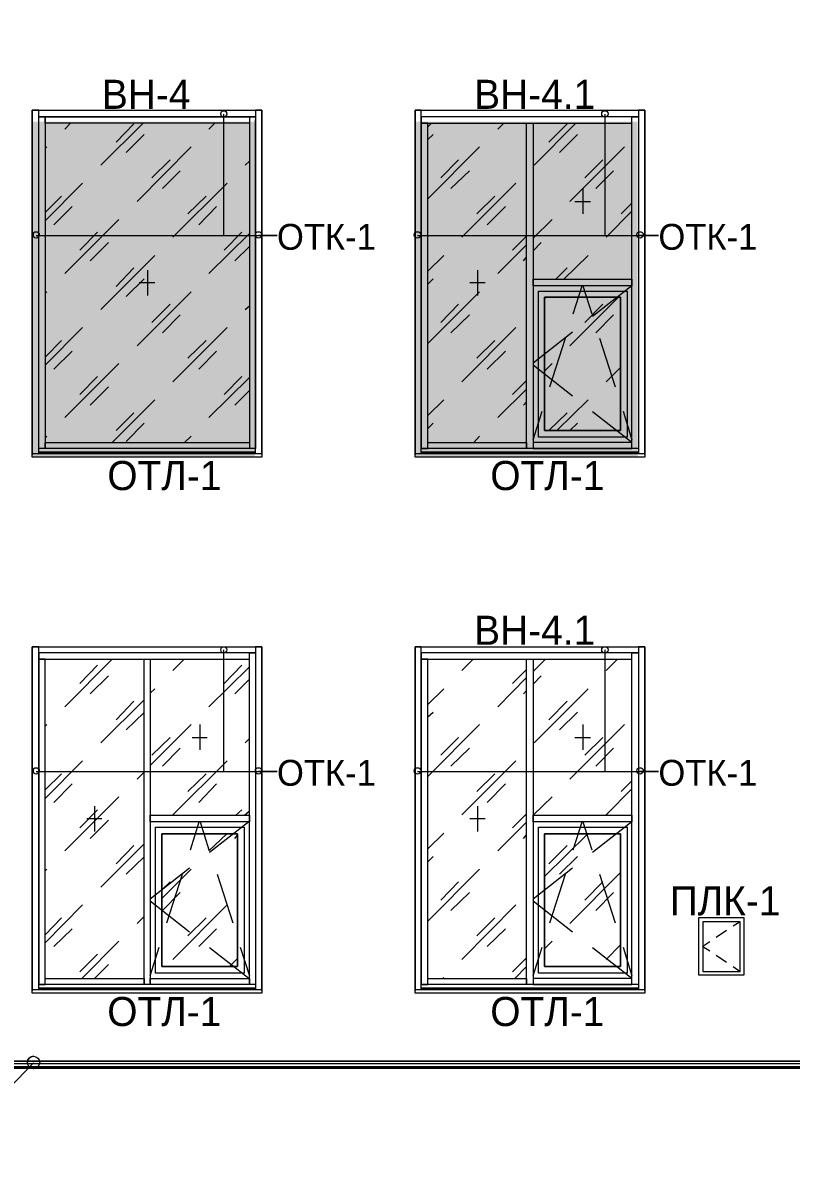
# Model space of a CAD drawing. Header units: millimetres. Extents: x 2294 to 908349, y -83289 to 219220.
# Drawn here: x 327714 to 333934, y 66344 to 75524 of the extents above; entities that cross this region are included whole.
import ezdxf

# ---------------------------------------------------------------- set-up
doc = ezdxf.new("R2010")
doc.units = ezdxf.units.MM
doc.layers.add('PDF _Геометрия', color=7, linetype='Continuous')
doc.layers.add('PDF _Текст', color=7, linetype='Continuous')

msp = doc.modelspace()

# ---------------------------------------------------------------- hatches: boundary and pattern name
at = {"transparency": 33554551}
h = msp.add_hatch(color=3, dxfattribs=at)
h.dxf.hatch_style = 1
h.paths.add_polyline_path([(327791.9669861721, 74723.02223975235), (329591.0173644128, 74723.02223975235), (329591.0173644128, 72009.63096339558), (327791.9669861721, 72009.63096339558)])
h = msp.add_hatch(color=3, dxfattribs=at)
h.dxf.hatch_style = 1
h.paths.add_polyline_path([(330891.413039949, 74723.02223975235), (332690.4634181897, 74723.02223975235), (332690.4634181897, 72009.63096339558), (330891.413039949, 72009.63096339558)])

# ---------------------------------------------------------------- linework, layer by layer
at = {"layer": 'PDF _Геометрия', "lineweight": 9}
for points in [[(317361.3911265696, 81321.08384725288), (317361.3911265696, 67122.21109292214), (337085.9335735759, 67122.21109292214), (337085.9335735759, 70475.20844590501), (345138.3731097674, 70475.20844590501), (345138.3731097674, 67122.21109292214), (346379.9001608847, 67122.21109292214), (346379.9001608847, 70475.20844590501), (354432.3396970744, 70475.20844590501), (354432.3396970744, 67122.21109292214), (355673.8667481935, 67122.21109292214), (355673.8667481935, 70475.20844590501), (366825.7523382551, 70475.20844590501), (366825.7523382551, 67122.21109292214), (367923.0174433368, 67122.21109292214), (367923.0174433368, 81321.08384725288), (367923.0174433368, 67069.75220341631)], [(327844.4258755373, 72035.86040812475), (327844.4258755373, 72105.80559413251), (327844.4258755373, 74737.49321670574), (327844.4258755373, 74816.18155094073), (327791.966986079, 74816.18155094073), (327791.966986079, 74737.49321670574), (327791.966986079, 72105.80559413251), (327791.966986079, 72027.11725989752), (327791.966986079, 74816.18155094073), (329649.8859888299, 74816.18155094073), (329649.8859888299, 72027.11725989752), (329649.8859888299, 72105.80559413251), (329649.8859888299, 74737.49321670574), (329649.8859888299, 74816.18155094073), (329597.4270993716, 74816.18155094073), (329597.4270993716, 74737.49321670574)], [(329597.4270993716, 72079.57614940335), (327844.4258755373, 72079.57614940335), (327844.4258755373, 74737.49321670574), (327844.4258755373, 74763.7226614349), (327896.8847650907, 74763.7226614349), (327896.8847650907, 74737.49321670574), (327896.8847650907, 72079.57614940335), (327844.4258755373, 72079.57614940335)], [(329339.5042259099, 74785.58053205092), (329339.5042259099, 73801.97635415872), (329772.2900642029, 73801.97635415872), (329623.6565440542, 73801.97635415872)], [(329549.3397838383, 74763.7226614349), (329597.4270993716, 74763.7226614349)], [(329549.3397838383, 74763.7226614349), (329549.3397838383, 74737.49321670574)], [(329549.3397838383, 74737.49321670574), (329549.3397838383, 72079.57614940335)], [(329597.4270993716, 72035.86040812475), (329597.4270993716, 72105.80559413251), (329597.4270993716, 74737.49321670574), (329597.4270993716, 72079.57614940335)], [(330939.5003552942, 72035.86040812475), (330939.5003552942, 72105.80559413251), (330939.5003552942, 73421.64940541913), (330939.5003552942, 72079.57614940335), (330991.9592447525, 72079.57614940335), (330991.9592447525, 73421.64940541913), (330991.9592447525, 74711.26377197658), (330939.5003552942, 74711.26377197658), (330939.5003552942, 73421.64940541913), (330939.5003552942, 74737.49321670574), (330939.5003552942, 74816.18155094073), (330891.413039949, 74816.18155094073), (330891.413039949, 74737.49321670574), (330891.413039949, 73421.64940541913), (330891.413039949, 72105.80559413251), (330891.413039949, 72027.11725989752), (330891.413039949, 74816.18155094073), (332749.3320426068, 74816.18155094073), (332749.3320426068, 72027.11725989752), (332749.3320426068, 72105.80559413251), (332749.3320426068, 73421.64940541913), (332749.3320426068, 74737.49321670574), (332749.3320426068, 74816.18155094073), (332696.8731530535, 74816.18155094073), (332696.8731530535, 74737.49321670574), (332696.8731530535, 73421.64940541913), (332696.8731530535, 72105.80559413251), (332696.8731530535, 72035.86040812475)], [(332644.4142635951, 72127.6634647476), (331844.4161989021, 72127.6634647476), (331844.4161989021, 72079.57614940335), (332644.4142635951, 72079.57614940335), (332644.4142635951, 73421.64940541913), (332644.4142635951, 74737.49321670574), (332644.4142635951, 74763.7226614349), (332696.8731530535, 74763.7226614349), (332696.8731530535, 74737.49321670574), (332696.8731530535, 73421.64940541913), (332696.8731530535, 72079.57614940335), (332644.4142635951, 72079.57614940335), (332644.4142635951, 72127.6634647476), (332325.2893526352, 72376.84318979387)], [(332425.8355574387, 74785.58053205092), (332425.8355574387, 73801.97635415872), (332858.6213957316, 73801.97635415872), (332705.6163014697, 73801.97635415872)], [(328054.2614334656, 74663.1764566314), (328102.3487489989, 74711.26377197658)], [(328347.156899838, 74370.28099030652), (328688.1396815556, 74711.26377197658)], [(328469.5609753991, 74558.25867761974), (328613.8229214328, 74706.89219781593)], [(329221.471724557, 74663.1764566314), (329269.5590400903, 74711.26377197658)], [(330991.9592447525, 74680.66275308677), (331022.5602636414, 74711.26377197658)], [(331560.2638809478, 74663.1764566314), (331608.351196198, 74711.26377197658)], [(331853.1593472252, 74370.28099030652), (332189.7705547328, 74711.26377197658)], [(331971.1918485782, 74558.25867761974), (332119.825368725, 74706.89219781593)], [(328552.6208836532, 74475.1987692716), (328696.8828296869, 74619.46071535279)], [(330991.9592447525, 74580.11654823576), (331035.6749860777, 74619.46071535279)], [(332058.6233310404, 74475.1987692716), (332202.8852771691, 74619.46071535279)], [(327896.8847650907, 74505.79978816141), (327909.9994874301, 74518.91451050271)], [(328640.0523662104, 74077.38552398165), (329077.2097785214, 74518.91451050271)], [(330991.9592447525, 74099.24339464516), (331411.6303606092, 74518.91451050271)], [(332141.6832394826, 74077.38552398165), (332583.2122259086, 74518.91451050271)], [(328758.0848675633, 74269.73478545644), (328906.7183877102, 74413.99673153763)], [(329514.3671909294, 74370.28099030652), (329549.3397838383, 74405.25358326384)], [(331096.8770237642, 74269.73478545644), (331241.1389697979, 74413.99673153763)], [(332264.0873148555, 74269.73478545644), (332408.3492608892, 74413.99673153763)], [(328845.5163500255, 74182.30330294673), (328989.7782960592, 74326.56524902792)], [(331179.9369321133, 74182.30330294673), (331328.5704523551, 74326.56524902792)], [(332351.5187974127, 74182.30330294673), (332495.7807434464, 74326.56524902792)], [(327896.8847650907, 73920.00885551167), (328198.5233795943, 74226.01904422534)], [(328928.5762583746, 73788.86163181835), (329370.1052448938, 74226.01904422534)], [(331267.3684145755, 73788.86163181835), (331704.5258269815, 74226.01904422534)], [(332246.6010184011, 74182.30330294673), (332246.6010184011, 73976.83931913157)], [(327896.8847650907, 73989.95404151944), (328028.031988783, 74121.10126526025)], [(329050.9803337457, 73976.83931913157), (329199.6138539875, 74121.10126526025)], [(331389.7724900416, 73976.83931913157), (331534.0344361702, 74121.10126526025)], [(327966.8299510984, 73889.40783666843), (328115.4634713402, 74038.04135686462)], [(329138.4118163029, 73889.40783666843), (329282.6737624316, 74038.04135686462)], [(331472.8323984856, 73889.40783666843), (331621.4659186325, 74038.04135686462)], [(332181.0274066015, 74077.38552398165), (332307.8030560857, 74077.38552398165)], [(332434.5787056668, 73788.86163181835), (332644.4142635951, 73998.69718974666)], [(332556.9827811329, 73976.83931913157), (332644.4142635951, 74064.27080159378)], [(328054.2614334656, 73495.96616554097), (328491.4188459667, 73933.12357790046)], [(331844.4161989021, 73780.11848359113), (331997.4212933539, 73933.12357790046)], [(328176.6655090267, 73683.9438528542), (328320.9274551554, 73828.20579893538)], [(329221.471724557, 73495.96616554097), (329549.3397838383, 73819.46265070816)], [(329343.8758001181, 73683.9438528542), (329488.1377461518, 73828.20579893538)], [(332640.0426895751, 73889.40783666843), (332644.4142635951, 73893.7794107825)], [(327822.5680049679, 73801.97635415872), (329772.2900642029, 73801.97635415872)], [(328259.7254174689, 73596.51237039105), (328408.3589375226, 73745.14589058724)], [(330908.8993364985, 73801.97635415872), (332858.6213957316, 73801.97635415872)], [(331560.2638809478, 73495.96616554097), (331791.9573094437, 73727.6595940853)], [(331678.2963822989, 73683.9438528542), (331791.9573094437, 73797.60478009307)], [(331844.4161989021, 73679.57227874012), (331909.9898107967, 73745.14589058724)], [(328347.156899838, 73203.0706992161), (328784.3143123391, 73640.22811162216)], [(329431.3072825803, 73596.51237039105), (329549.3397838383, 73714.5448716965)], [(330991.9592447525, 73513.45246199542), (331123.1064684449, 73640.22811162216)], [(331765.727864668, 73596.51237039105), (331791.9573094437, 73627.11338923429)], [(332093.5959239493, 73447.87885014829), (332290.3167595363, 73640.22811162216)], [(328469.5609753991, 73391.04838657589), (328613.8229214328, 73539.68190677208)], [(332028.0223121496, 73447.87885014829), (332119.825368725, 73539.68190677208)], [(328552.6208836532, 73307.98847818025), (328696.8828296869, 73452.25042426237)], [(328723.1122744645, 73522.19561027014), (328723.1122744645, 73316.73162640748)], [(330991.9592447525, 73408.53468303126), (331035.6749860777, 73452.25042426237)], [(331394.1440642497, 73522.19561027014), (331394.1440642497, 73316.73162640748)], [(332198.5137029609, 73447.87885014829), (332202.8852771691, 73452.25042426237)], [(328657.5386625698, 73421.64940541913), (328784.3143123391, 73421.64940541913)], [(331332.9420264682, 73421.64940541913), (331455.3461019362, 73421.64940541913)], [(332167.9126841652, 73168.09810625878), (332242.2294442861, 73395.41996064247)], [(332246.6010184011, 73395.41996064247), (332320.917778427, 73168.09810625878)], [(332644.4142635951, 73395.41996064247), (332325.2893526352, 73146.2402355962)], [(327896.8847650907, 73334.21792295692), (327909.9994874301, 73347.33264529728)], [(328640.0523662104, 72910.17523289123), (329077.2097785214, 73347.33264529728)], [(330991.9592447525, 72927.66152943973), (331411.6303606092, 73347.33264529728)], [(331936.2192554793, 73290.50218167831), (331949.3339779137, 73303.61690406618)], [(332141.6832394826, 72910.17523289123), (332535.1249105635, 73303.61690406618)], [(328758.0848675633, 73098.15292025101), (328906.7183877102, 73246.7864404947)], [(329514.3671909294, 73203.0706992161), (329549.3397838383, 73233.6717181059)], [(331096.8770237642, 73098.15292025101), (331241.1389697979, 73246.7864404947)], [(332264.0873148555, 73098.15292025101), (332408.3492608892, 73246.7864404947)], [(328845.5163500255, 73015.09301190288), (328989.7782960592, 73159.35495798406)], [(331179.9369321133, 73015.09301190288), (331328.5704523551, 73159.35495798406)], [(332351.5187974127, 73015.09301190288), (332495.7807434464, 73159.35495798406)], [(327896.8847650907, 72752.79856446781), (328198.5233795943, 73058.80875313398)], [(328928.5762583746, 72617.27976661292), (329370.1052448938, 73058.80875313398)], [(331267.3684145755, 72617.27976661292), (331704.5258269815, 73058.80875313398)], [(332163.541110052, 73019.46458601602), (331844.4161989021, 72770.28486096975)], [(327896.8847650907, 72818.37217631494), (328028.031988783, 72953.89097416983)], [(329050.9803337457, 72809.62902808771), (329199.6138539875, 72953.89097416983)], [(331389.7724900416, 72809.62902808771), (331534.0344361702, 72953.89097416983)], [(331979.9349968045, 72577.93559954339), (332106.7106463856, 72971.37727067177)], [(332382.1198161135, 72971.37727067177), (332508.8954658827, 72577.93559954339)], [(327966.8299510984, 72722.19754562457), (328115.4634713402, 72866.45949170669)], [(329138.4118163029, 72722.19754562457), (329282.6737624316, 72866.45949170669)], [(331472.8323984856, 72722.19754562457), (331621.4659186325, 72866.45949170669)], [(328054.2614334656, 72328.75587444962), (328491.4188459667, 72765.91328680911)], [(332163.541110052, 72503.61883937404), (331844.4161989021, 72752.79856446781)], [(331936.2192554793, 72704.71124912263), (331997.4212933539, 72765.91328680911)], [(332434.5787056668, 72617.27976661292), (332552.6112070179, 72735.31226796587)], [(328176.6655090267, 72516.73356176284), (328320.9274551554, 72660.99550784496)], [(329221.471724557, 72328.75587444962), (329549.3397838383, 72652.2523596168)], [(329343.8758001181, 72516.73356176284), (329488.1377461518, 72660.99550784496)], [(331678.2963822989, 72516.73356176284), (331791.9573094437, 72630.39448900172)], [(328259.7254174689, 72429.30207930063), (328408.3589375226, 72577.93559954339)], [(329431.3072825803, 72429.30207930063), (329549.3397838383, 72547.33458065265)], [(331560.2638809478, 72328.75587444962), (331791.9573094437, 72560.44930299395)], [(328438.9599565084, 72127.6634647476), (328784.3143123391, 72473.01782053174)], [(330991.9592447525, 72346.24217095156), (331123.1064684449, 72473.01782053174)], [(331765.727864668, 72429.30207930063), (331791.9573094437, 72455.5315240298)], [(332036.7654604709, 72223.83809548547), (332290.3167595363, 72473.01782053174)], [(328469.5609753991, 72223.83809548547), (328613.8229214328, 72368.10004156665)], [(331844.4161989021, 72149.52133536362), (331918.732959118, 72381.21476395545)], [(331971.1918485782, 72223.83809548547), (332119.825368725, 72368.10004156665)], [(332574.4690776824, 72381.21476395545), (332644.4142635951, 72149.52133536362)], [(328552.6208836532, 72136.40661297576), (328696.8828296869, 72285.04013321851)], [(330991.9592447525, 72241.32439193991), (331035.6749860777, 72285.04013321851)], [(332141.6832394826, 72223.83809548547), (332202.8852771691, 72285.04013321851)], [(327896.8847650907, 72167.00763186556), (327909.9994874301, 72180.12235425343)], [(329024.7508889681, 72127.6634647476), (329077.2097785214, 72180.12235425343)], [(331363.543045359, 72127.6634647476), (331411.6303606092, 72180.12235425343)], [(329597.4270993716, 72079.57614940335), (329549.3397838383, 72079.57614940335)], [(332696.8731530535, 72079.57614940335), (330939.5003552942, 72079.57614940335)], [(329649.8859888299, 72040.23198228539), (329649.8859888299, 72035.86040812475), (327791.966986079, 72035.86040812475), (327791.966986079, 72040.23198228539)], [(329649.8859888299, 72035.86040812475), (329649.8859888299, 72009.63096339558), (327791.966986079, 72009.63096339558), (327791.966986079, 72035.86040812475)], [(327791.966986079, 72014.00253755623), (327791.966986079, 72018.3741116228)], [(329597.4270993716, 72048.97513051261), (327844.4258755373, 72048.97513051261), (329597.4270993716, 72048.97513051261)], [(329597.4270993716, 72048.97513051261), (327844.4258755373, 72048.97513051261)], [(329649.8859888299, 72018.3741116228), (329649.8859888299, 72014.00253755623)], [(332749.3320426068, 72040.23198228539), (332749.3320426068, 72035.86040812475), (330891.413039949, 72035.86040812475), (330891.413039949, 72040.23198228539)], [(332749.3320426068, 72035.86040812475), (332749.3320426068, 72009.63096339558), (330891.413039949, 72009.63096339558), (330891.413039949, 72035.86040812475)], [(330891.413039949, 72014.00253755623), (330891.413039949, 72018.3741116228)], [(332696.8731530535, 72048.97513051261), (330939.5003552942, 72048.97513051261), (332696.8731530535, 72048.97513051261)], [(332696.8731530535, 72048.97513051261), (330939.5003552942, 72048.97513051261)], [(332749.3320426068, 72018.3741116228), (332749.3320426068, 72014.00253755623)], [(327844.4258755373, 67699.25887724967), (327844.4258755373, 67764.83248914429), (327844.4258755373, 69085.04787454405), (327844.4258755373, 67742.97461848077), (327896.8847650907, 67742.97461848077), (327896.8847650907, 69085.04787454405), (327896.8847650907, 70374.6622411015), (327844.4258755373, 70374.6622411015), (327844.4258755373, 69085.04787454405), (327844.4258755373, 70400.89168583066), (327844.4258755373, 70475.20844590501), (327791.966986079, 70475.20844590501), (327791.966986079, 70400.89168583066), (327791.966986079, 69085.04787454405), (327791.966986079, 67764.83248914429), (327791.966986079, 67690.51572897495), (327791.966986079, 70475.20844590501), (329649.8859888299, 70475.20844590501), (329649.8859888299, 67690.51572897495), (329649.8859888299, 67764.83248914429), (329649.8859888299, 69085.04787454405), (329649.8859888299, 70400.89168583066), (329649.8859888299, 70475.20844590501), (329597.4270993716, 70475.20844590501), (329597.4270993716, 70400.89168583066), (329597.4270993716, 69085.04787454405), (329597.4270993716, 67764.83248914429), (329597.4270993716, 67699.25887724967)], [(329339.5042259099, 70448.97900117585), (329339.5042259099, 69465.37482328457), (329772.2900642029, 69465.37482328457), (329623.6565440542, 69465.37482328457)], [(330939.5003552942, 67699.25887724967), (330939.5003552942, 67764.83248914429), (330939.5003552942, 69085.04787454405), (330939.5003552942, 67742.97461848077), (330991.9592447525, 67742.97461848077), (330991.9592447525, 69085.04787454405), (330991.9592447525, 70374.6622411015), (330939.5003552942, 70374.6622411015), (330939.5003552942, 69085.04787454405), (330939.5003552942, 70400.89168583066), (330939.5003552942, 70475.20844590501), (330891.413039949, 70475.20844590501), (330891.413039949, 70400.89168583066), (330891.413039949, 69085.04787454405), (330891.413039949, 67764.83248914429), (330891.413039949, 67690.51572897495), (330891.413039949, 70475.20844590501), (332749.3320426068, 70475.20844590501), (332749.3320426068, 67690.51572897495), (332749.3320426068, 67764.83248914429), (332749.3320426068, 69085.04787454405), (332749.3320426068, 70400.89168583066), (332749.3320426068, 70475.20844590501), (332696.8731530535, 70475.20844590501), (332696.8731530535, 70400.89168583066), (332696.8731530535, 69085.04787454405), (332696.8731530535, 67764.83248914429), (332696.8731530535, 67699.25887724967)], [(332644.4142635951, 67791.06193387345), (331844.4161989021, 67791.06193387345), (331844.4161989021, 67742.97461848077), (332644.4142635951, 67742.97461848077), (332644.4142635951, 69085.04787454405), (332644.4142635951, 70400.89168583066), (332644.4142635951, 70427.12113056076), (332696.8731530535, 70427.12113056076), (332696.8731530535, 70400.89168583066), (332696.8731530535, 69085.04787454405), (332696.8731530535, 67742.97461848077), (332644.4142635951, 67742.97461848077), (332644.4142635951, 67791.06193387345), (332325.2893526352, 68040.24165891972)], [(332425.8355574387, 70448.97900117585), (332425.8355574387, 69465.37482328457), (332858.6213957316, 69465.37482328457), (332705.6163014697, 69465.37482328457)], [(328054.2614334656, 69989.96371815377), (328438.9599565084, 70374.6622411015)], [(328176.6655090267, 70177.94140551356), (328320.9274551554, 70326.57492570975)], [(328928.5762583746, 70282.85918447864), (329020.37931495, 70374.6622411015)], [(329343.8758001181, 70177.94140551356), (329488.1377461518, 70326.57492570975)], [(331267.3684145755, 70282.85918447864), (331359.1714711508, 70374.6622411015)], [(331844.4161989021, 70274.11603620392), (331944.9624038956, 70374.6622411015)], [(332434.5787056668, 70282.85918447864), (332526.3817622422, 70374.6622411015)], [(328259.7254174689, 70094.88149716542), (328408.3589375226, 70239.14344324754)], [(329221.471724557, 69989.96371815377), (329549.3397838383, 70313.46020332095)], [(331678.2963822989, 70177.94140551356), (331791.9573094437, 70291.60233270586)], [(331844.4161989021, 70173.56983135291), (331909.9898107967, 70239.14344324754)], [(329431.3072825803, 70094.88149716542), (329549.3397838383, 70212.91399847087)], [(331560.2638809478, 69989.96371815377), (331791.9573094437, 70226.02872085874)], [(328347.156899838, 69697.0682518764), (328696.8828296869, 70046.79418177274)], [(328744.970145222, 70099.25307127857), (328784.3143123391, 70134.22566423588)], [(330991.9592447525, 70007.45001465571), (331123.1064684449, 70134.22566423588)], [(331765.727864668, 70094.88149716542), (331791.9573094437, 70121.11094189459)], [(331853.1593472252, 69697.0682518764), (332290.3167595363, 70134.22566423588)], [(328469.5609753991, 69885.04593918961), (328613.8229214328, 70033.67945943237)], [(331971.1918485782, 69885.04593918961), (332119.825368725, 70033.67945943237)], [(328552.6208836532, 69801.98603084055), (328696.8828296869, 69941.87640280859)], [(330991.9592447525, 69906.9038098047), (331035.6749860777, 69946.24797692266)], [(332058.6233310404, 69801.98603084055), (332202.8852771691, 69946.24797692266)], [(327896.8847650907, 69832.58704973035), (327909.9994874301, 69845.70177207165)], [(328744.970145222, 69513.46213867632), (329077.2097785214, 69845.70177207165)], [(329147.1549645292, 69845.70177207165), (329147.1549645292, 69640.23778825649)], [(330991.9592447525, 69426.03065616661), (331411.6303606092, 69845.70177207165)], [(332141.6832394826, 69404.17278559809), (332583.2122259086, 69845.70177207165)], [(332246.6010184011, 69845.70177207165), (332246.6010184011, 69640.23778825649)], [(328758.0848675633, 69596.52204702538), (328906.7183877102, 69740.7839931075)], [(329085.9529268446, 69740.7839931075), (329208.3570022157, 69740.7839931075)], [(329514.3671909294, 69697.0682518764), (329549.3397838383, 69732.04084488028)], [(331096.8770237642, 69596.52204702538), (331241.1389697979, 69740.7839931075)], [(332181.0274066015, 69740.7839931075), (332307.8030560857, 69740.7839931075)], [(332264.0873148555, 69596.52204702538), (332408.3492608892, 69740.7839931075)], [(328845.5163500255, 69509.09056456317), (328989.7782960592, 69653.35251064436)], [(331179.9369321133, 69509.09056456317), (331328.5704523551, 69653.35251064436)], [(332351.5187974127, 69509.09056456317), (332495.7807434464, 69653.35251064436)], [(327896.8847650907, 69246.7961171281), (328198.5233795943, 69552.80630574678)], [(328928.5762583746, 69115.64889338729), (329370.1052448938, 69552.80630574678)], [(331267.3684145755, 69115.64889338729), (331704.5258269815, 69552.80630574678)], [(327822.5680049679, 69465.37482328457), (329772.2900642029, 69465.37482328457)], [(327896.8847650907, 69316.74130308838), (328028.031988783, 69447.88852678263)], [(328640.0523662104, 69404.17278559809), (328696.8828296869, 69461.00324917049)], [(329050.9803337457, 69303.62658070051), (329199.6138539875, 69447.88852678263)], [(330908.8993364985, 69465.37482328457), (332858.6213957316, 69465.37482328457)], [(331389.7724900416, 69303.62658070051), (331534.0344361702, 69447.88852678263)], [(327966.8299510984, 69216.1950982383), (328115.4634713402, 69364.82861848106)], [(329138.4118163029, 69216.1950982383), (329282.6737624316, 69364.82861848106)], [(331472.8323984856, 69216.1950982383), (331621.4659186325, 69364.82861848106)], [(332434.5787056668, 69115.64889338729), (332644.4142635951, 69325.4844513631)], [(332556.9827811329, 69303.62658070051), (332644.4142635951, 69391.05806321022)], [(328054.2614334656, 68822.75342710991), (328491.4188459667, 69259.9108395169)], [(331844.4161989021, 69111.27731927321), (331997.4212933539, 69259.9108395169)], [(332640.0426895751, 69216.1950982383), (332644.4142635951, 69220.56667239894)], [(328176.6655090267, 69010.73111442314), (328320.9274551554, 69154.99306050525)], [(328294.6980103797, 69185.59407934756), (328294.6980103797, 68980.1300955324)], [(329440.0504309016, 69111.27731927321), (329488.1377461518, 69154.99306050525)], [(329509.9956167212, 69111.27731927321), (329549.3397838383, 69146.24991223053)], [(331394.1440642497, 69185.59407934756), (331394.1440642497, 68980.1300955324)], [(328233.4959726932, 69085.04787454405), (328355.9000480643, 69085.04787454405)], [(328259.7254174689, 68923.29963191343), (328408.3589375226, 69071.93315215618)], [(329072.8382045033, 68831.49657533714), (329142.7833903211, 69058.81842976739)], [(329151.5265387374, 69058.81842976739), (329221.471724557, 68831.49657533714)], [(329544.9682098182, 69058.81842976739), (329225.8432987651, 68809.63870472112)], [(331332.9420264682, 69085.04787454405), (331455.3461019362, 69085.04787454405)], [(331560.2638809478, 68822.75342710991), (331791.9573094437, 69054.44685565424)], [(331678.2963822989, 69010.73111442314), (331791.9573094437, 69124.39204166201)], [(332167.9126841652, 68831.49657533714), (332242.2294442861, 69058.81842976739)], [(332246.6010184011, 69058.81842976739), (332320.917778427, 68831.49657533714)], [(332644.4142635951, 69058.81842976739), (332325.2893526352, 68809.63870472112)], [(329221.471724557, 68822.75342710991), (329365.7336706857, 68962.64379903045)], [(329431.3072825803, 68923.29963191343), (329453.1651532429, 68949.52907669009)], [(330991.9592447525, 68840.23972361186), (331123.1064684449, 68967.01537319203)], [(331765.727864668, 68923.29963191343), (331791.9573094437, 68953.90065080323)], [(331936.2192554793, 68617.28944329475), (332285.9451855181, 68962.64379903045)], [(328347.156899838, 68529.85796078504), (328696.8828296869, 68879.58389072889)], [(328469.5609753991, 68717.83564809826), (328613.8229214328, 68866.46916834102)], [(331971.1918485782, 68717.83564809826), (332119.825368725, 68866.46916834102)], [(328552.6208836532, 68634.7757397492), (328696.8828296869, 68774.66611176473)], [(330991.9592447525, 68735.3219446477), (331035.6749860777, 68779.03768583131)], [(332058.6233310404, 68634.7757397492), (332202.8852771691, 68779.03768583131)], [(327896.8847650907, 68661.00518447836), (327909.9994874301, 68674.11990686716)], [(329064.095056087, 68682.86305514188), (328744.970145222, 68433.68333009467)], [(328841.1447758174, 68438.05490416125), (329077.2097785214, 68674.11990686716)], [(330991.9592447525, 68254.44879096211), (331411.6303606092, 68674.11990686716)], [(332163.541110052, 68682.86305514188), (331844.4161989021, 68433.68333009467)], [(328880.4889429344, 68241.33406862081), (329007.2645926087, 68634.7757397492)], [(329287.0453364516, 68634.7757397492), (329413.8209861259, 68241.33406862081)], [(331979.9349968045, 68241.33406862081), (332106.7106463856, 68634.7757397492)], [(332141.6832394826, 68236.96249450766), (332552.6112070179, 68647.89046213799)], [(332382.1198161135, 68634.7757397492), (332508.8954658827, 68241.33406862081)], [(328841.1447758174, 68508.00009016902), (328906.7183877102, 68573.57370201615)], [(328845.5163500255, 68341.88027347182), (328989.7782960592, 68486.14221955393)], [(331096.8770237642, 68424.94018182089), (331241.1389697979, 68573.57370201615)], [(331179.9369321133, 68341.88027347182), (331328.5704523551, 68486.14221955393)], [(332264.0873148555, 68424.94018182089), (332408.3492608892, 68573.57370201615)], [(332351.5187974127, 68341.88027347182), (332495.7807434464, 68486.14221955393)], [(329064.095056087, 68167.0173084999), (328744.970145222, 68416.19703359273)], [(332163.541110052, 68167.0173084999), (331844.4161989021, 68416.19703359273)], [(327896.8847650907, 68079.58582603675), (328198.5233795943, 68385.59601470293)], [(328928.5762583746, 67944.06702818279), (329370.1052448938, 68385.59601470293)], [(331267.3684145755, 67944.06702818279), (331704.5258269815, 68385.59601470293)], [(327896.8847650907, 68145.15943788388), (328028.031988783, 68280.67823573877)], [(328640.0523662104, 68236.96249450766), (328696.8828296869, 68293.79295807914)], [(329050.9803337457, 68136.41628960916), (329199.6138539875, 68280.67823573877)], [(331389.7724900416, 68136.41628960916), (331534.0344361702, 68280.67823573877)], [(333518.7290885022, 68250.07721689553), (333461.8986248358, 68215.10462384415)], [(327966.8299510984, 68048.98480714695), (328115.4634713402, 68193.24675327656)], [(329138.4118163029, 68048.98480714695), (329282.6737624316, 68193.24675327656)], [(331472.8323984856, 68048.98480714695), (331621.4659186325, 68193.24675327656)], [(333409.4397352824, 68180.13203088776), (333326.3798269352, 68123.30156726786)], [(328194.1518055762, 67791.06193387345), (328491.4188459667, 68092.70054842555)], [(328744.970145222, 67812.91980448854), (328819.286905248, 68044.61323303287)], [(329544.9682098182, 67791.06193387345), (329225.8432987651, 68040.24165891972)], [(329475.0230238105, 68044.61323303287), (329549.3397838383, 67812.91980448854)], [(331844.4161989021, 67812.91980448854), (331918.732959118, 68044.61323303287)], [(331936.2192554793, 68031.498510645), (331997.4212933539, 68092.70054842555)], [(332434.5787056668, 67944.06702818279), (332552.6112070179, 68062.09952953481)], [(332574.4690776824, 68044.61323303287), (332644.4142635951, 67812.91980448854)], [(333273.9209373819, 68088.32897426398), (333217.0904739036, 68048.98480714695), (333273.9209373819, 68014.01221419056)], [(328176.6655090267, 67843.52082337928), (328320.9274551554, 67987.7827694614)], [(329387.5915414433, 67887.23656456289), (329453.1651532429, 67952.81017641001)], [(331678.2963822989, 67843.52082337928), (331791.9573094437, 67957.18175057066)], [(333326.3798269352, 67979.03962118668), (333409.4397352824, 67922.20915756677)], [(328294.6980103797, 67791.06193387345), (328408.3589375226, 67904.72286106483)], [(329453.1651532429, 67887.23656456289), (329453.1651532429, 67887.23656456289)], [(331695.7826788484, 67791.06193387345), (331791.9573094437, 67887.23656456289)], [(333461.8986248358, 67887.23656456289), (333518.7290885022, 67847.89239744586)], [(331114.3633203136, 67791.06193387345), (331123.1064684449, 67799.80508210068)], [(329649.8859888299, 67703.63045136374), (329649.8859888299, 67699.25887724967), (327791.966986079, 67699.25887724967), (327791.966986079, 67703.63045136374)], [(329649.8859888299, 67699.25887724967), (329649.8859888299, 67673.0294325205), (327791.966986079, 67673.0294325205), (327791.966986079, 67699.25887724967)], [(327791.966986079, 67677.40100663458), (327791.966986079, 67681.77258074773)], [(329597.4270993716, 67742.97461848077), (327844.4258755373, 67742.97461848077)], [(329597.4270993716, 67712.37359963846), (327844.4258755373, 67712.37359963846), (329597.4270993716, 67712.37359963846)], [(329597.4270993716, 67712.37359963846), (327844.4258755373, 67712.37359963846)], [(329649.8859888299, 67681.77258074773), (329649.8859888299, 67677.40100663458)], [(332749.3320426068, 67703.63045136374), (332749.3320426068, 67699.25887724967), (330891.413039949, 67699.25887724967), (330891.413039949, 67703.63045136374)], [(332749.3320426068, 67699.25887724967), (332749.3320426068, 67673.0294325205), (330891.413039949, 67673.0294325205), (330891.413039949, 67699.25887724967)], [(330891.413039949, 67677.40100663458), (330891.413039949, 67681.77258074773)], [(332696.8731530535, 67742.97461848077), (330939.5003552942, 67742.97461848077)], [(332696.8731530535, 67712.37359963846), (330939.5003552942, 67712.37359963846), (332696.8731530535, 67712.37359963846)], [(332696.8731530535, 67712.37359963846), (330939.5003552942, 67712.37359963846)], [(332749.3320426068, 67681.77258074773), (332749.3320426068, 67677.40100663458)], [(337085.9335735759, 67109.09637053334), (337085.9335735759, 67100.35322225955), (317383.2489971372, 67100.35322225955), (317383.2489971372, 67122.21109292214), (337085.9335735759, 67122.21109292214), (317383.2489971372, 67122.21109292214), (317370.1342747959, 67122.21109292214), (317361.3911265696, 67122.21109292214), (317361.3911265696, 67100.35322225955), (317365.7627005877, 67100.35322225955), (317370.1342747959, 67104.7247964202), (317370.1342747959, 67109.09637053334), (317365.7627005877, 67100.35322225955), (317365.7627005877, 67117.8395187615), (317370.1342747959, 67117.8395187615), (317383.2489971372, 67117.8395187615)], [(317383.2489971372, 67122.21109292214), (337085.9335735759, 67122.21109292214), (337085.9335735759, 67100.35322225955)], [(327800.7101344003, 67109.09637053334), (327066.2856816018, 66344.0708988451), (326817.1059565565, 66344.0708988451)]]:
    msp.add_lwpolyline(points, dxfattribs=at)
for points in [[(327870.6553203131, 74763.7226614349), (327844.4258755373, 74763.7226614349), (327844.4258755373, 74816.18155094073), (327870.6553203131, 74816.18155094073), (329597.4270993716, 74816.18155094073), (329597.4270993716, 74763.7226614349)], [(329549.3397838383, 74711.26377197658), (327896.8847650907, 74711.26377197658), (327896.8847650907, 74763.7226614349), (329549.3397838383, 74763.7226614349)], [(331818.1867541263, 74763.7226614349), (330939.5003552942, 74763.7226614349), (330939.5003552942, 74711.26377197658), (331818.1867541263, 74711.26377197658), (332644.4142635951, 74711.26377197658), (332644.4142635951, 74763.7226614349), (331818.1867541263, 74763.7226614349), (330965.7297999749, 74763.7226614349), (330939.5003552942, 74763.7226614349), (330939.5003552942, 74816.18155094073), (330965.7297999749, 74816.18155094073), (331818.1867541263, 74816.18155094073), (332670.6437083709, 74816.18155094073), (332696.8731530535, 74816.18155094073), (332696.8731530535, 74763.7226614349), (332670.6437083709, 74763.7226614349)], [(331844.4161989021, 72079.57614940335), (331791.9573094437, 72079.57614940335), (330991.9592447525, 72079.57614940335), (330991.9592447525, 72127.6634647476), (331791.9573094437, 72127.6634647476), (331791.9573094437, 72079.57614940335), (331791.9573094437, 73421.64940541913), (331791.9573094437, 74711.26377197658), (331844.4161989021, 74711.26377197658), (331844.4161989021, 73421.64940541913)], [(332644.4142635951, 73395.41996064247), (331844.4161989021, 73395.41996064247), (331844.4161989021, 73447.87885014829), (332644.4142635951, 73447.87885014829)], [(331888.1319402291, 73351.70421945886), (332605.0700964781, 73351.70421945886), (332605.0700964781, 72171.37920597964), (331888.1319402291, 72171.37920597964)], [(332605.0700964781, 73351.70421945886), (332605.0700964781, 72171.37920597964), (331888.1319402291, 72171.37920597964), (331888.1319402291, 73351.70421945886)], [(332552.6112070179, 73303.61690406618), (331936.2192554793, 73303.61690406618), (331936.2192554793, 72223.83809548547), (332552.6112070179, 72223.83809548547)], [(331936.2192554793, 72223.83809548547), (331936.2192554793, 73303.61690406618), (332552.6112070179, 73303.61690406618), (332552.6112070179, 72223.83809548547)], [(329549.3397838383, 72079.57614940335), (327896.8847650907, 72079.57614940335), (327896.8847650907, 72127.6634647476), (329549.3397838383, 72127.6634647476)], [(328723.1122744645, 70427.12113056076), (327844.4258755373, 70427.12113056076), (327844.4258755373, 70374.6622411015), (328723.1122744645, 70374.6622411015), (329549.3397838383, 70374.6622411015), (329549.3397838383, 70427.12113056076), (328723.1122744645, 70427.12113056076), (327870.6553203131, 70427.12113056076), (327844.4258755373, 70427.12113056076), (327844.4258755373, 70475.20844590501), (327870.6553203131, 70475.20844590501), (328723.1122744645, 70475.20844590501), (329571.1976545958, 70475.20844590501), (329597.4270993716, 70475.20844590501), (329597.4270993716, 70427.12113056076), (329571.1976545958, 70427.12113056076)], [(329549.3397838383, 70400.89168583066), (329549.3397838383, 70427.12113056076), (329597.4270993716, 70427.12113056076), (329597.4270993716, 70400.89168583066), (329597.4270993716, 69085.04787454405), (329597.4270993716, 67742.97461848077), (329549.3397838383, 67742.97461848077), (329549.3397838383, 69085.04787454405)], [(331818.1867541263, 70427.12113056076), (330939.5003552942, 70427.12113056076), (330939.5003552942, 70374.6622411015), (331818.1867541263, 70374.6622411015), (332644.4142635951, 70374.6622411015), (332644.4142635951, 70427.12113056076), (331818.1867541263, 70427.12113056076), (330965.7297999749, 70427.12113056076), (330939.5003552942, 70427.12113056076), (330939.5003552942, 70475.20844590501), (330965.7297999749, 70475.20844590501), (331818.1867541263, 70475.20844590501), (332670.6437083709, 70475.20844590501), (332696.8731530535, 70475.20844590501), (332696.8731530535, 70427.12113056076), (332670.6437083709, 70427.12113056076)], [(328744.970145222, 67742.97461848077), (328696.8828296869, 67742.97461848077), (327896.8847650907, 67742.97461848077), (327896.8847650907, 67791.06193387345), (328696.8828296869, 67791.06193387345), (328696.8828296869, 67742.97461848077), (328696.8828296869, 69085.04787454405), (328696.8828296869, 70374.6622411015), (328744.970145222, 70374.6622411015), (328744.970145222, 69085.04787454405)], [(331844.4161989021, 67742.97461848077), (331791.9573094437, 67742.97461848077), (330991.9592447525, 67742.97461848077), (330991.9592447525, 67791.06193387345), (331791.9573094437, 67791.06193387345), (331791.9573094437, 67742.97461848077), (331791.9573094437, 69085.04787454405), (331791.9573094437, 70374.6622411015), (331844.4161989021, 70374.6622411015), (331844.4161989021, 69085.04787454405)], [(329549.3397838383, 69058.81842976739), (328744.970145222, 69058.81842976739), (328744.970145222, 69111.27731927321), (329549.3397838383, 69111.27731927321)], [(332644.4142635951, 69058.81842976739), (331844.4161989021, 69058.81842976739), (331844.4161989021, 69111.27731927321), (332644.4142635951, 69111.27731927321)], [(328788.6858863572, 69015.10268853628), (329505.6240427012, 69015.10268853628), (329505.6240427012, 67834.77767510456), (328788.6858863572, 67834.77767510456)], [(329505.6240427012, 69015.10268853628), (329505.6240427012, 67834.77767510456), (328788.6858863572, 67834.77767510456), (328788.6858863572, 69015.10268853628)], [(329453.1651532429, 68962.64379903045), (328841.1447758174, 68962.64379903045), (328841.1447758174, 67887.23656456289), (329453.1651532429, 67887.23656456289)], [(328841.1447758174, 67887.23656456289), (328841.1447758174, 68962.64379903045), (329453.1651532429, 68962.64379903045), (329453.1651532429, 67887.23656456289)], [(331888.1319402291, 69015.10268853628), (332605.0700964781, 69015.10268853628), (332605.0700964781, 67834.77767510456), (331888.1319402291, 67834.77767510456)], [(332605.0700964781, 69015.10268853628), (332605.0700964781, 67834.77767510456), (331888.1319402291, 67834.77767510456), (331888.1319402291, 69015.10268853628)], [(332552.6112070179, 68962.64379903045), (331936.2192554793, 68962.64379903045), (331936.2192554793, 67887.23656456289), (332552.6112070179, 67887.23656456289)], [(331936.2192554793, 67887.23656456289), (331936.2192554793, 68962.64379903045), (332552.6112070179, 68962.64379903045), (332552.6112070179, 67887.23656456289)], [(333186.4894550128, 68285.04980985192), (333549.3301072048, 68285.04980985192), (333549.3301072048, 67817.29137860262), (333186.4894550128, 67817.29137860262)], [(333518.7290885022, 68250.07721689553), (333217.0904739036, 68250.07721689553), (333217.0904739036, 67847.89239744586), (333518.7290885022, 67847.89239744586)], [(333217.0904739036, 68250.07721689553), (333217.0904739036, 67847.89239744586), (333518.7290885022, 67847.89239744586), (333518.7290885022, 68250.07721689553)], [(329549.3397838383, 67742.97461848077), (328744.970145222, 67742.97461848077), (328744.970145222, 67791.06193387345), (329549.3397838383, 67791.06193387345)]]:
    msp.add_lwpolyline(points, close=True, dxfattribs=at)
msp.add_lwpolyline([(327800.7101343053, 67161.55526003917, 0.4090909090813369), (327752.6228189601, 67113.46794464742, -0.4090909090813369)], format="xyb", close=True, dxfattribs=at)
at = {"layer": 'PDF _Геометрия', "lineweight": 40}
msp.add_lwpolyline([(412198.3201699967, 67069.75220341631), (316919.8621399535, 67069.75220341631)], dxfattribs=at)
at = {"layer": 'PDF _Геометрия', "lineweight": 9}
for points in [[(329317.6463553405, 74785.58053205092), (329317.6463553405, 74803.06682855287), (329326.3895035686, 74811.80997678009), (329339.5042259099, 74811.80997678009)], [(329317.6463553405, 74785.58053205092), (329317.6463553405, 74803.06682855287), (329326.3895035686, 74811.80997678009), (329339.5042259099, 74811.80997678009)], [(329339.5042259099, 74759.35108732176), (329326.3895035686, 74759.35108732176), (329317.6463553405, 74772.46580966213), (329317.6463553405, 74785.58053205092)], [(329339.5042259099, 74759.35108732176), (329326.3895035686, 74759.35108732176), (329317.6463553405, 74772.46580966213), (329317.6463553405, 74785.58053205092)], [(329339.5042259099, 74811.80997678009), (329352.6189483444, 74811.80997678009), (329365.7336706857, 74803.06682855287), (329365.7336706857, 74785.58053205092)], [(329339.5042259099, 74811.80997678009), (329352.6189483444, 74811.80997678009), (329365.7336706857, 74803.06682855287), (329365.7336706857, 74785.58053205092)], [(329365.7336706857, 74785.58053205092), (329365.7336706857, 74772.46580966213), (329352.6189483444, 74759.35108732176), (329339.5042259099, 74759.35108732176)], [(329365.7336706857, 74785.58053205092), (329365.7336706857, 74772.46580966213), (329352.6189483444, 74759.35108732176), (329339.5042259099, 74759.35108732176)], [(332399.6061126629, 74785.58053205092), (332399.6061126629, 74803.06682855287), (332408.3492608892, 74811.80997678009), (332425.8355574387, 74811.80997678009)], [(332399.6061126629, 74785.58053205092), (332399.6061126629, 74803.06682855287), (332408.3492608892, 74811.80997678009), (332425.8355574387, 74811.80997678009)], [(332425.8355574387, 74759.35108732176), (332408.3492608892, 74759.35108732176), (332399.6061126629, 74772.46580966213), (332399.6061126629, 74785.58053205092)], [(332425.8355574387, 74759.35108732176), (332408.3492608892, 74759.35108732176), (332399.6061126629, 74772.46580966213), (332399.6061126629, 74785.58053205092)], [(332425.8355574387, 74811.80997678009), (332438.95027978, 74811.80997678009), (332452.0650022163, 74803.06682855287), (332452.0650022163, 74785.58053205092)], [(332425.8355574387, 74811.80997678009), (332438.95027978, 74811.80997678009), (332452.0650022163, 74803.06682855287), (332452.0650022163, 74785.58053205092)], [(332452.0650022163, 74785.58053205092), (332452.0650022163, 74772.46580966213), (332438.95027978, 74759.35108732176), (332425.8355574387, 74759.35108732176)], [(332452.0650022163, 74785.58053205092), (332452.0650022163, 74772.46580966213), (332438.95027978, 74759.35108732176), (332425.8355574387, 74759.35108732176)], [(327800.7101344003, 73806.34792832029), (327800.7101344003, 73823.83422482223), (327809.4532826266, 73832.57737304945), (327822.5680049679, 73832.57737304945)], [(327800.7101344003, 73806.34792832029), (327800.7101344003, 73823.83422482223), (327809.4532826266, 73832.57737304945), (327822.5680049679, 73832.57737304945)], [(327822.5680049679, 73832.57737304945), (327835.6827274042, 73832.57737304945), (327848.7974497455, 73823.83422482223), (327848.7974497455, 73806.34792832029)], [(327822.5680049679, 73832.57737304945), (327835.6827274042, 73832.57737304945), (327848.7974497455, 73823.83422482223), (327848.7974497455, 73806.34792832029)], [(329597.4270993716, 73806.34792832029), (329597.4270993716, 73823.83422482223), (329606.1702475047, 73832.57737304945), (329623.6565440542, 73832.57737304945)], [(329597.4270993716, 73806.34792832029), (329597.4270993716, 73823.83422482223), (329606.1702475047, 73832.57737304945), (329623.6565440542, 73832.57737304945)], [(329623.6565440542, 73832.57737304945), (329636.7712664905, 73832.57737304945), (329649.8859888299, 73823.83422482223), (329649.8859888299, 73806.34792832029)], [(329623.6565440542, 73832.57737304945), (329636.7712664905, 73832.57737304945), (329649.8859888299, 73823.83422482223), (329649.8859888299, 73806.34792832029)], [(330882.6698917209, 73806.34792832029), (330882.6698917209, 73823.83422482223), (330891.413039949, 73832.57737304945), (330908.8993364985, 73832.57737304945)], [(330882.6698917209, 73806.34792832029), (330882.6698917209, 73823.83422482223), (330891.413039949, 73832.57737304945), (330908.8993364985, 73832.57737304945)], [(330908.8993364985, 73832.57737304945), (330922.0140588398, 73832.57737304945), (330935.1287812742, 73823.83422482223), (330935.1287812742, 73806.34792832029)], [(330908.8993364985, 73832.57737304945), (330922.0140588398, 73832.57737304945), (330935.1287812742, 73823.83422482223), (330935.1287812742, 73806.34792832029)], [(332683.7584307122, 73806.34792832029), (332683.7584307122, 73823.83422482223), (332692.5015790353, 73832.57737304945), (332709.9878754898, 73832.57737304945)], [(332683.7584307122, 73806.34792832029), (332683.7584307122, 73823.83422482223), (332692.5015790353, 73832.57737304945), (332709.9878754898, 73832.57737304945)], [(332709.9878754898, 73832.57737304945), (332723.1025978292, 73832.57737304945), (332736.2173201705, 73823.83422482223), (332736.2173201705, 73806.34792832029)], [(332709.9878754898, 73832.57737304945), (332723.1025978292, 73832.57737304945), (332736.2173201705, 73823.83422482223), (332736.2173201705, 73806.34792832029)], [(327822.5680049679, 73780.11848359113), (327809.4532826266, 73780.11848359113), (327800.7101344003, 73793.2332059315), (327800.7101344003, 73806.34792832029)], [(327822.5680049679, 73780.11848359113), (327809.4532826266, 73780.11848359113), (327800.7101344003, 73793.2332059315), (327800.7101344003, 73806.34792832029)], [(327848.7974497455, 73806.34792832029), (327848.7974497455, 73793.2332059315), (327835.6827274042, 73780.11848359113), (327822.5680049679, 73780.11848359113)], [(327848.7974497455, 73806.34792832029), (327848.7974497455, 73793.2332059315), (327835.6827274042, 73780.11848359113), (327822.5680049679, 73780.11848359113)], [(329623.6565440542, 73780.11848359113), (329606.1702475047, 73780.11848359113), (329597.4270993716, 73793.2332059315), (329597.4270993716, 73806.34792832029)], [(329623.6565440542, 73780.11848359113), (329606.1702475047, 73780.11848359113), (329597.4270993716, 73793.2332059315), (329597.4270993716, 73806.34792832029)], [(329649.8859888299, 73806.34792832029), (329649.8859888299, 73793.2332059315), (329636.7712664905, 73780.11848359113), (329623.6565440542, 73780.11848359113)], [(329649.8859888299, 73806.34792832029), (329649.8859888299, 73793.2332059315), (329636.7712664905, 73780.11848359113), (329623.6565440542, 73780.11848359113)], [(330908.8993364985, 73780.11848359113), (330891.413039949, 73780.11848359113), (330882.6698917209, 73793.2332059315), (330882.6698917209, 73806.34792832029)], [(330908.8993364985, 73780.11848359113), (330891.413039949, 73780.11848359113), (330882.6698917209, 73793.2332059315), (330882.6698917209, 73806.34792832029)], [(330935.1287812742, 73806.34792832029), (330935.1287812742, 73793.2332059315), (330922.0140588398, 73780.11848359113), (330908.8993364985, 73780.11848359113)], [(330935.1287812742, 73806.34792832029), (330935.1287812742, 73793.2332059315), (330922.0140588398, 73780.11848359113), (330908.8993364985, 73780.11848359113)], [(332709.9878754898, 73780.11848359113), (332692.5015790353, 73780.11848359113), (332683.7584307122, 73793.2332059315), (332683.7584307122, 73806.34792832029)], [(332709.9878754898, 73780.11848359113), (332692.5015790353, 73780.11848359113), (332683.7584307122, 73793.2332059315), (332683.7584307122, 73806.34792832029)], [(332736.2173201705, 73806.34792832029), (332736.2173201705, 73793.2332059315), (332723.1025978292, 73780.11848359113), (332709.9878754898, 73780.11848359113)], [(332736.2173201705, 73806.34792832029), (332736.2173201705, 73793.2332059315), (332723.1025978292, 73780.11848359113), (332709.9878754898, 73780.11848359113)], [(329317.6463553405, 70448.97900117585), (329317.6463553405, 70466.46529767779), (329326.3895035686, 70475.20844590501), (329339.5042259099, 70475.20844590501)], [(329317.6463553405, 70448.97900117585), (329317.6463553405, 70466.46529767779), (329326.3895035686, 70475.20844590501), (329339.5042259099, 70475.20844590501)], [(329339.5042259099, 70422.74955644668), (329326.3895035686, 70422.74955644668), (329317.6463553405, 70435.86427878798), (329317.6463553405, 70448.97900117585)], [(329339.5042259099, 70422.74955644668), (329326.3895035686, 70422.74955644668), (329317.6463553405, 70435.86427878798), (329317.6463553405, 70448.97900117585)], [(329339.5042259099, 70475.20844590501), (329352.6189483444, 70475.20844590501), (329365.7336706857, 70466.46529767779), (329365.7336706857, 70448.97900117585)], [(329339.5042259099, 70475.20844590501), (329352.6189483444, 70475.20844590501), (329365.7336706857, 70466.46529767779), (329365.7336706857, 70448.97900117585)], [(329365.7336706857, 70448.97900117585), (329365.7336706857, 70435.86427878798), (329352.6189483444, 70422.74955644668), (329339.5042259099, 70422.74955644668)], [(329365.7336706857, 70448.97900117585), (329365.7336706857, 70435.86427878798), (329352.6189483444, 70422.74955644668), (329339.5042259099, 70422.74955644668)], [(332399.6061126629, 70448.97900117585), (332399.6061126629, 70466.46529767779), (332408.3492608892, 70475.20844590501), (332425.8355574387, 70475.20844590501)], [(332399.6061126629, 70448.97900117585), (332399.6061126629, 70466.46529767779), (332408.3492608892, 70475.20844590501), (332425.8355574387, 70475.20844590501)], [(332425.8355574387, 70422.74955644668), (332408.3492608892, 70422.74955644668), (332399.6061126629, 70435.86427878798), (332399.6061126629, 70448.97900117585)], [(332425.8355574387, 70422.74955644668), (332408.3492608892, 70422.74955644668), (332399.6061126629, 70435.86427878798), (332399.6061126629, 70448.97900117585)], [(332425.8355574387, 70475.20844590501), (332438.95027978, 70475.20844590501), (332452.0650022163, 70466.46529767779), (332452.0650022163, 70448.97900117585)], [(332425.8355574387, 70475.20844590501), (332438.95027978, 70475.20844590501), (332452.0650022163, 70466.46529767779), (332452.0650022163, 70448.97900117585)], [(332452.0650022163, 70448.97900117585), (332452.0650022163, 70435.86427878798), (332438.95027978, 70422.74955644668), (332425.8355574387, 70422.74955644668)], [(332452.0650022163, 70448.97900117585), (332452.0650022163, 70435.86427878798), (332438.95027978, 70422.74955644668), (332425.8355574387, 70422.74955644668)], [(327800.7101344003, 69469.74639744521), (327800.7101344003, 69487.23269389966), (327809.4532826266, 69495.97584217438), (327822.5680049679, 69495.97584217438)], [(327800.7101344003, 69469.74639744521), (327800.7101344003, 69487.23269389966), (327809.4532826266, 69495.97584217438), (327822.5680049679, 69495.97584217438)], [(327822.5680049679, 69495.97584217438), (327835.6827274042, 69495.97584217438), (327848.7974497455, 69487.23269389966), (327848.7974497455, 69469.74639744521)], [(327822.5680049679, 69495.97584217438), (327835.6827274042, 69495.97584217438), (327848.7974497455, 69487.23269389966), (327848.7974497455, 69469.74639744521)], [(329597.4270993716, 69469.74639744521), (329597.4270993716, 69487.23269389966), (329606.1702475047, 69495.97584217438), (329623.6565440542, 69495.97584217438)], [(329597.4270993716, 69469.74639744521), (329597.4270993716, 69487.23269389966), (329606.1702475047, 69495.97584217438), (329623.6565440542, 69495.97584217438)], [(329623.6565440542, 69495.97584217438), (329636.7712664905, 69495.97584217438), (329649.8859888299, 69487.23269389966), (329649.8859888299, 69469.74639744521)], [(329623.6565440542, 69495.97584217438), (329636.7712664905, 69495.97584217438), (329649.8859888299, 69487.23269389966), (329649.8859888299, 69469.74639744521)], [(330882.6698917209, 69469.74639744521), (330882.6698917209, 69487.23269389966), (330891.413039949, 69495.97584217438), (330908.8993364985, 69495.97584217438)], [(330882.6698917209, 69469.74639744521), (330882.6698917209, 69487.23269389966), (330891.413039949, 69495.97584217438), (330908.8993364985, 69495.97584217438)], [(330908.8993364985, 69495.97584217438), (330922.0140588398, 69495.97584217438), (330935.1287812742, 69487.23269389966), (330935.1287812742, 69469.74639744521)], [(330908.8993364985, 69495.97584217438), (330922.0140588398, 69495.97584217438), (330935.1287812742, 69487.23269389966), (330935.1287812742, 69469.74639744521)], [(332683.7584307122, 69469.74639744521), (332683.7584307122, 69487.23269389966), (332692.5015790353, 69495.97584217438), (332709.9878754898, 69495.97584217438)], [(332683.7584307122, 69469.74639744521), (332683.7584307122, 69487.23269389966), (332692.5015790353, 69495.97584217438), (332709.9878754898, 69495.97584217438)], [(332709.9878754898, 69495.97584217438), (332723.1025978292, 69495.97584217438), (332736.2173201705, 69487.23269389966), (332736.2173201705, 69469.74639744521)], [(332709.9878754898, 69495.97584217438), (332723.1025978292, 69495.97584217438), (332736.2173201705, 69487.23269389966), (332736.2173201705, 69469.74639744521)], [(327822.5680049679, 69443.51695271605), (327809.4532826266, 69443.51695271605), (327800.7101344003, 69456.63167505735), (327800.7101344003, 69469.74639744521)], [(327822.5680049679, 69443.51695271605), (327809.4532826266, 69443.51695271605), (327800.7101344003, 69456.63167505735), (327800.7101344003, 69469.74639744521)], [(327848.7974497455, 69469.74639744521), (327848.7974497455, 69456.63167505735), (327835.6827274042, 69443.51695271605), (327822.5680049679, 69443.51695271605)], [(327848.7974497455, 69469.74639744521), (327848.7974497455, 69456.63167505735), (327835.6827274042, 69443.51695271605), (327822.5680049679, 69443.51695271605)], [(329623.6565440542, 69443.51695271605), (329606.1702475047, 69443.51695271605), (329597.4270993716, 69456.63167505735), (329597.4270993716, 69469.74639744521)], [(329623.6565440542, 69443.51695271605), (329606.1702475047, 69443.51695271605), (329597.4270993716, 69456.63167505735), (329597.4270993716, 69469.74639744521)], [(329649.8859888299, 69469.74639744521), (329649.8859888299, 69456.63167505735), (329636.7712664905, 69443.51695271605), (329623.6565440542, 69443.51695271605)], [(329649.8859888299, 69469.74639744521), (329649.8859888299, 69456.63167505735), (329636.7712664905, 69443.51695271605), (329623.6565440542, 69443.51695271605)], [(330908.8993364985, 69443.51695271605), (330891.413039949, 69443.51695271605), (330882.6698917209, 69456.63167505735), (330882.6698917209, 69469.74639744521)], [(330908.8993364985, 69443.51695271605), (330891.413039949, 69443.51695271605), (330882.6698917209, 69456.63167505735), (330882.6698917209, 69469.74639744521)], [(330935.1287812742, 69469.74639744521), (330935.1287812742, 69456.63167505735), (330922.0140588398, 69443.51695271605), (330908.8993364985, 69443.51695271605)], [(330935.1287812742, 69469.74639744521), (330935.1287812742, 69456.63167505735), (330922.0140588398, 69443.51695271605), (330908.8993364985, 69443.51695271605)], [(332709.9878754898, 69443.51695271605), (332692.5015790353, 69443.51695271605), (332683.7584307122, 69456.63167505735), (332683.7584307122, 69469.74639744521)], [(332709.9878754898, 69443.51695271605), (332692.5015790353, 69443.51695271605), (332683.7584307122, 69456.63167505735), (332683.7584307122, 69469.74639744521)], [(332736.2173201705, 69469.74639744521), (332736.2173201705, 69456.63167505735), (332723.1025978292, 69443.51695271605), (332709.9878754898, 69443.51695271605)], [(332736.2173201705, 69469.74639744521), (332736.2173201705, 69456.63167505735), (332723.1025978292, 69443.51695271605), (332709.9878754898, 69443.51695271605)], [(327800.7101344003, 67061.00905514159), (327774.4806897177, 67061.00905514159), (327752.6228189601, 67087.23849991825), (327752.6228189601, 67113.46794464742)], [(327800.7101344003, 67061.00905514159), (327774.4806897177, 67061.00905514159), (327752.6228189601, 67087.23849991825), (327752.6228189601, 67113.46794464742)], [(327800.7101344003, 67161.55526003917), (327826.939579176, 67161.55526003917), (327853.1690239536, 67139.69738937658), (327853.1690239536, 67113.46794464742)], [(327800.7101344003, 67161.55526003917), (327826.939579176, 67161.55526003917), (327853.1690239536, 67139.69738937658), (327853.1690239536, 67113.46794464742)], [(327853.1690239536, 67113.46794464742), (327853.1690239536, 67087.23849991825), (327826.939579176, 67061.00905514159), (327800.7101344003, 67061.00905514159)], [(327853.1690239536, 67113.46794464742), (327853.1690239536, 67087.23849991825), (327826.939579176, 67061.00905514159), (327800.7101344003, 67061.00905514159)]]:
    msp.add_open_spline(points, degree=3, dxfattribs=at)

# ---------------------------------------------------------------- texts
at = {"layer": 'PDF _Текст', "attachment_point": 4, "style": ''}
for s, insert, char_height in [('ВН-4', (328355.4117235413, 74944.83239988447), 235.2868864584291), ('ВН-4.1', (331367.3593136596, 74944.83239988447), 235.2868864584291), ('ОТК-1', (329771.7717231701, 73790.15873501007), 209.3022178996853), ('ОТК-1', (332858.0335720016, 73790.15873501007), 209.3022178996853), ('ОТЛ-1', (328399.1313558726, 71858.56832766836), 235.2868864584291), ('ОТЛ-1', (331498.2914189699, 71858.56832766836), 235.2868864584291), ('ВН-4.1', (331367.3593136596, 70608.32870064327), 235.2868864584291), ('ОТК-1', (329771.7717231701, 69453.6505889066), 209.3022178996853), ('ОТК-1', (332858.0335720016, 69453.6505889066), 209.3022178996853), ('ПЛК-1', (332949.8352389804, 68418.22037005168), 235.2868864584291), ('ОТЛ-1', (328398.6622085853, 67522.06462842715), 235.2868864584291), ('ОТЛ-1', (331497.8222715876, 67522.06462842715), 235.2868864584291)]:
    msp.add_mtext(s, dxfattribs=dict(at, insert=insert, char_height=char_height))

doc.saveas('drawing.dxf')
